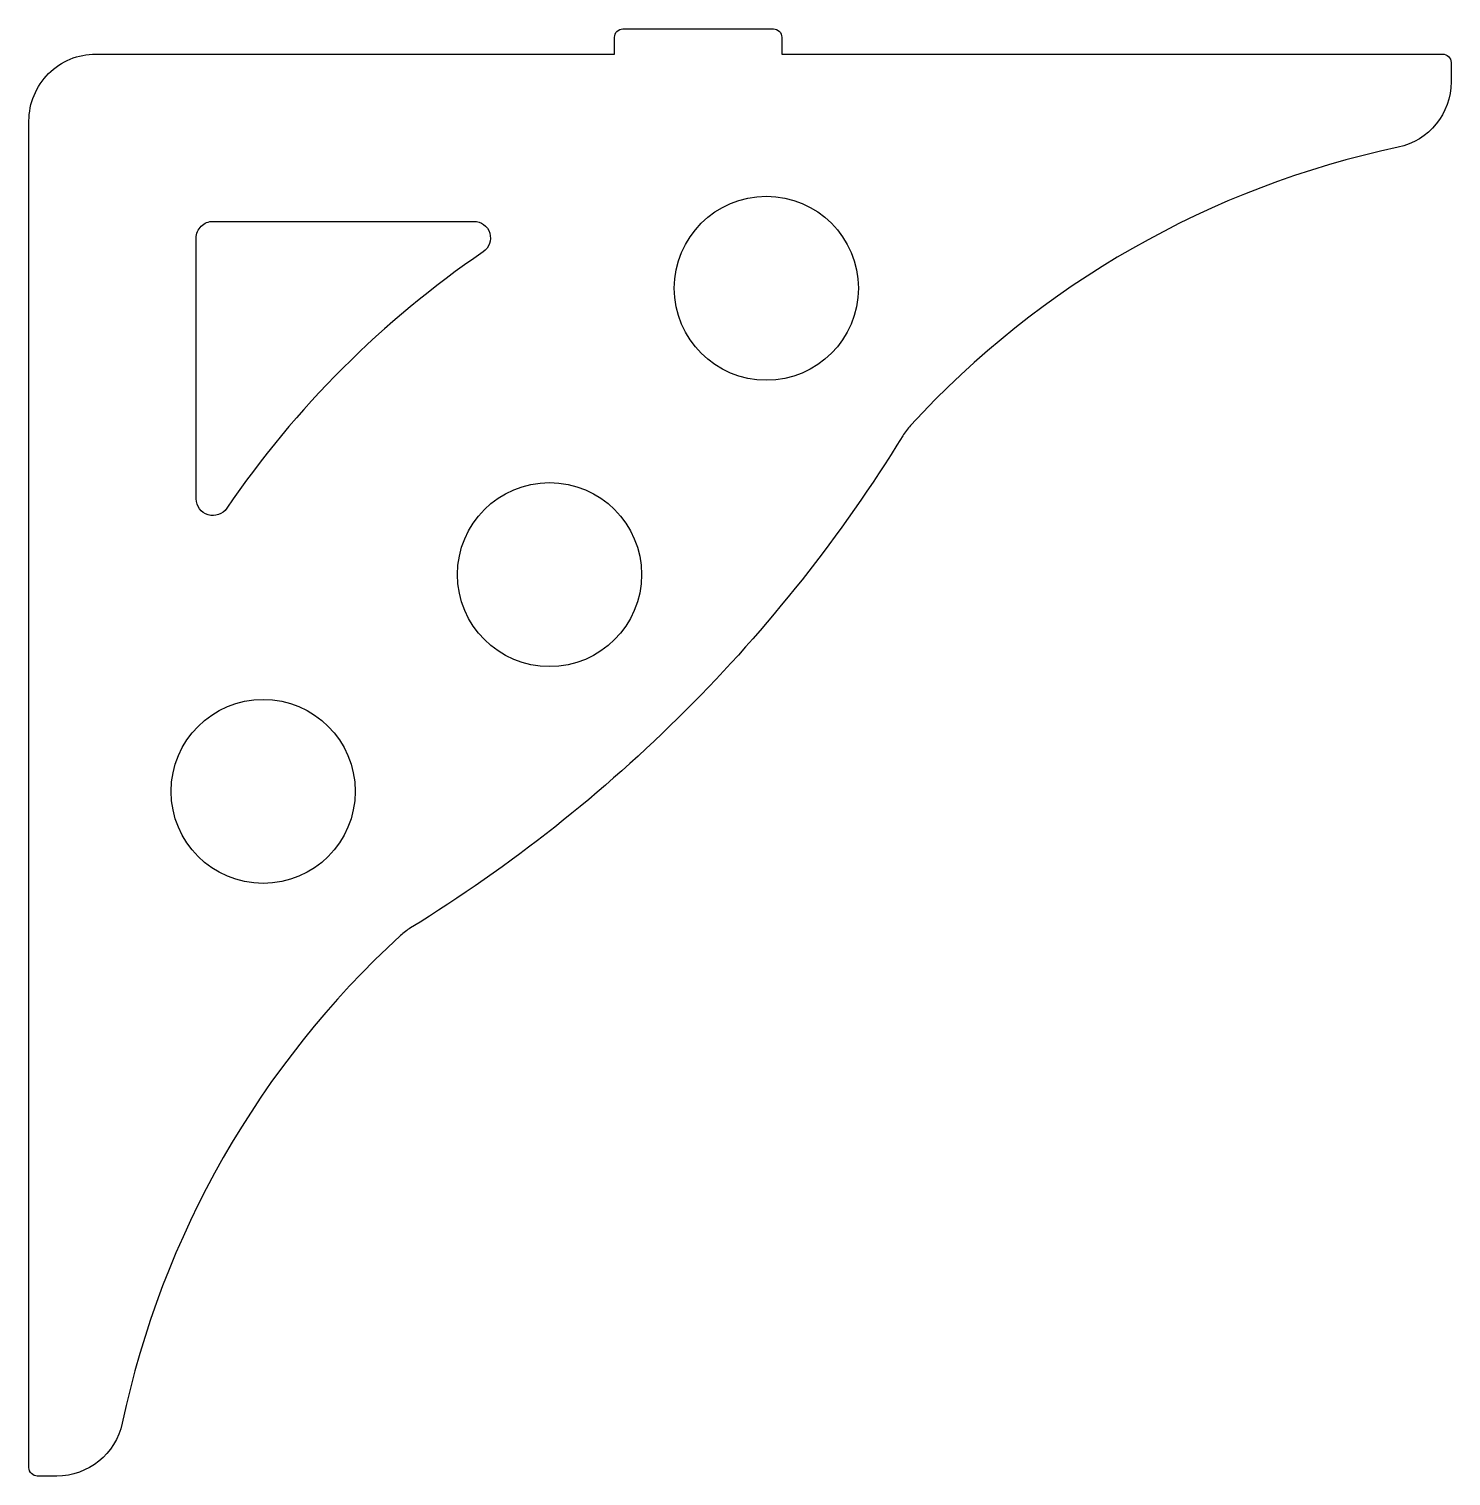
# Model space of a CAD drawing. Extents: x 0 to 170, y -170 to 3.
import ezdxf

# ---------------------------------------------------------------- set-up
doc = ezdxf.new("R2010")
doc.units = 0

msp = doc.modelspace()

# ---------------------------------------------------------------- linework, layer by layer
at = {"layer": '1'}
for points in [[(170, -1), (170, -3.32, -0.354321), (163.66, -11.15, 0.156244), (105.38, -44.42, 0.047519), (104.46, -45.63, -0.117141), (45.63, -104.46, 0.047519), (44.42, -105.38, 0.156244), (11.15, -163.66, -0.354321), (3.32, -170), (1, -170, -0.414214), (0, -169), (0, -8, -0.414214), (8, 0), (70, 0), (70, 2, -0.414214), (71, 3), (89, 3, -0.414214), (90, 2), (90, 0), (169, 0, -0.414214)], [(54.3, -23.65, 0.093715), (23.65, -54.3, -0.737989), (20, -53.17), (20, -22, -0.414214), (22, -20), (53.17, -20, -0.737989)]]:
    msp.add_lwpolyline(points, format="xyb", close=True, dxfattribs=at)
for centre in [(88.15, -28), (62.23, -62.23), (28, -88.15)]:
    msp.add_circle(centre, 11, dxfattribs=at)

doc.saveas('drawing.dxf')
